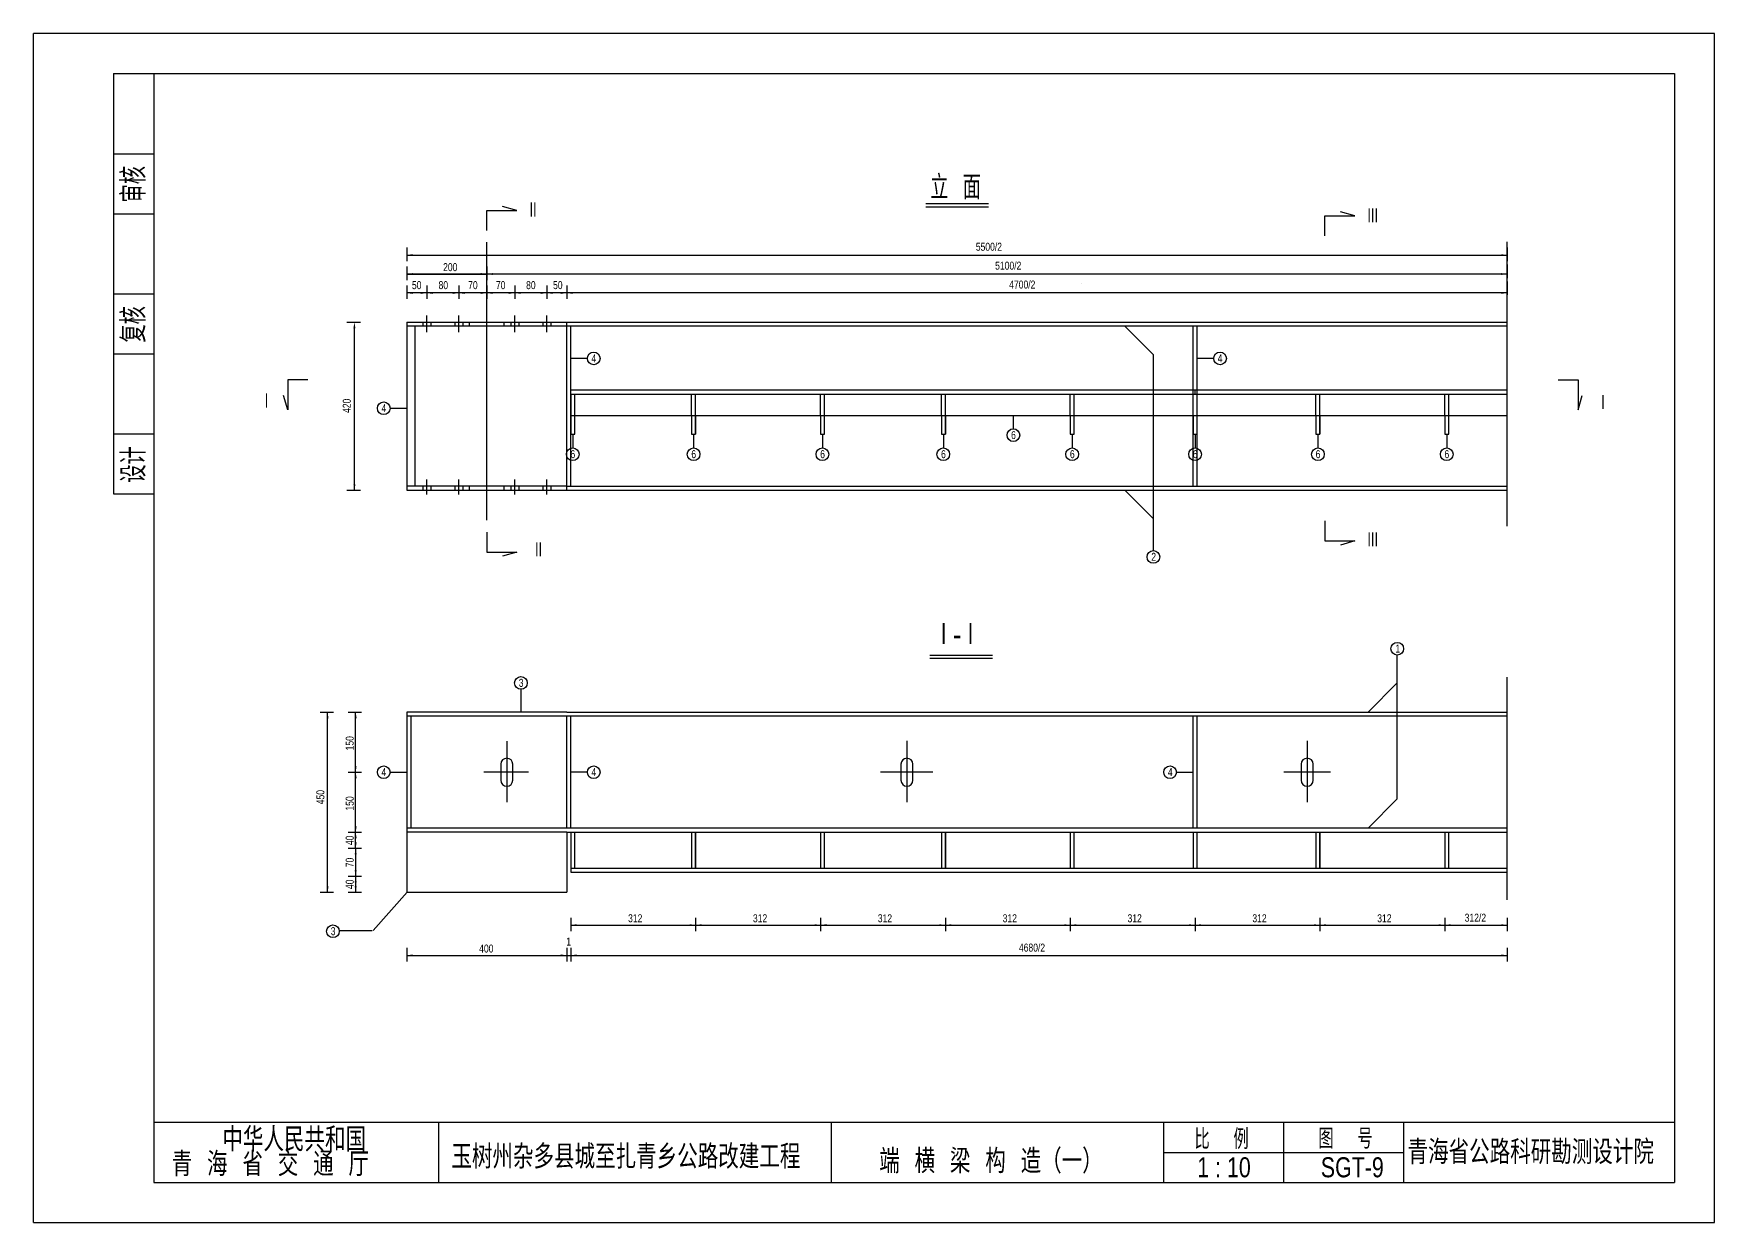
# Model space of a CAD drawing. Extents: x -1031 to 12639, y -595 to 6078.
# Drawn here: x -1031 to 3169, y -595 to 2375 of the extents above; entities that cross this region are included whole.
import ezdxf
from ezdxf.enums import TextEntityAlignment as Align

# ---------------------------------------------------------------- set-up
doc = ezdxf.new("R2010")
doc.units = 0
doc.header["$MEASUREMENT"] = 0
doc.layers.get('0').update_dxf_attribs({"linetype": 'CONTINUOUS'})
doc.layers.get('DEFPOINTS').update_dxf_attribs({"linetype": 'CONTINUOUS'})
doc.layers.add('LAYER2', color=2, linetype='CONTINUOUS')
doc.styles.add('GGX1', font='romanc.shx', dxfattribs={"width": 0.9, "bigfont": 'dk.shx'})
doc.styles.get("Standard").update_dxf_attribs({"font": 'txt.shx', "width": 0.8, "bigfont": 'dk.shx'})
doc.styles.add('STYLE1', font='stxt.shx', dxfattribs={"width": 0.8, "bigfont": 'dk.shx'})

msp = doc.modelspace()

# ---------------------------------------------------------------- linework, layer by layer
at = {"color": 2, "linetype": 'Continuous'}
for p, q in [((3168.529, 2375.47), (-1031.471, 2375.47)), ((-1031.471, -594.53), (-1031.471, 2375.47)), ((3168.529, -594.53), (3168.529, 2375.47)), ((-1031.471, -594.53), (3168.529, -594.53))]:
    msp.add_line(p, q, dxfattribs=at)
at = {"linetype": 'Continuous'}
for p, q in [((-831.471, 2275.47), (-831.471, 1225.47)), ((-831.471, 2275.47), (-731.471, 2275.47)), ((-731.471, 2275.47), (-731.471, 2275.47)), ((-831.471, 2075.47), (-731.471, 2075.47)), ((-731.471, 2075.47), (-731.471, 2075.47)), ((-831.471, 1925.47), (-731.471, 1925.47)), ((-731.471, 1925.47), (-731.471, 1925.47)), ((-831.471, 1725.47), (-731.471, 1725.47)), ((-731.471, 1725.47), (-731.471, 1725.47)), ((-831.471, 1575.47), (-731.471, 1575.47)), ((-731.471, 1575.47), (-731.471, 1575.47)), ((-831.471, 1375.47), (-731.471, 1375.47)), ((-731.471, 1375.47), (-731.471, 1375.47)), ((-831.471, 1225.47), (-731.471, 1225.47)), ((-831.471, 1225.47), (-831.471, 1225.47)), ((-731.471, 1225.47), (-731.471, 1225.47)), ((-731.471, -344.53), (3068.529, -344.53)), ((-18.745, -494.53), (-18.745, -344.53)), ((-18.745, -344.53), (-18.745, -344.53)), ((838.125, -344.53), (838.125, -344.53)), ((962.221, -494.53), (962.221, -344.53)), ((1792.392, -494.53), (1792.392, -344.53)), ((1792.392, -344.53), (1792.392, -344.53)), ((2092.392, -494.53), (2092.392, -344.53)), ((2092.392, -344.53), (2092.392, -344.53)), ((2392.392, -494.53), (2392.392, -344.53)), ((2392.392, -344.53), (2392.392, -344.53)), ((3068.529, -344.53), (3068.529, -344.53)), ((1792.392, -419.53), (2392.392, -419.53))]:
    msp.add_line(p, q, dxfattribs=at)
at = {"color": 6}
for p, q in [((-731.471, 2275.47), (3068.529, 2275.47)), ((-731.471, 2275.47), (-731.471, -494.53)), ((3068.529, 2275.47), (3068.529, -494.53)), ((-731.471, -494.53), (3068.529, -494.53))]:
    msp.add_line(p, q, dxfattribs=at)
at = {"color": 2}
for p, q in [((100.879, 1933.331), (175.879, 1933.331)), ((100.879, 1883.331), (100.879, 1933.331)), ((175.879, 1933.331), (140.447, 1943.871)), ((1198.266, 1942.778), (1354.618, 1942.778)), ((2195.046, 1920.099), (2270.046, 1920.099)), ((2195.046, 1870.099), (2195.046, 1920.099)), ((2270.046, 1920.099), (2234.614, 1930.639)), ((1587.313, 1752.081), (1587.313, 1752.081)), ((-99.121, 1654.484), (2650.879, 1654.484)), ((-99.121, 1654.484), (-99.121, 1234.484)), ((-99.121, 1644.484), (-99.121, 1234.484)), ((300.879, 1644.484), (-99.121, 1644.484)), ((300.879, 1644.484), (300.879, 1654.484)), ((2650.879, 1644.484), (300.879, 1644.484)), ((303.379, 1654.484), (1868.379, 1654.484)), ((303.379, 1654.484), (1868.379, 1654.484)), ((1766.459, 1574.017), (1695.564, 1644.484)), ((1868.379, 1654.484), (2650.879, 1654.484)), ((1868.379, 1654.484), (2650.879, 1654.484)), ((352.501, 1563.82), (310.879, 1563.82)), ((1766.459, 1574.017), (1766.459, 1083.86)), ((1917.501, 1563.82), (1875.879, 1563.82)), ((-396.403, 1435.652), (-406.943, 1471.083)), ((-346.403, 1510.652), (-396.403, 1510.652)), ((-396.403, 1510.652), (-396.403, 1435.652)), ((2650.879, 1484.484), (310.879, 1484.484)), ((310.879, 1474.484), (310.879, 1484.484)), ((310.879, 1474.484), (310.879, 1374.484)), ((1870.879, 1474.484), (1870.879, 1484.484)), ((2777.906, 1510.652), (2827.906, 1510.652)), ((2827.906, 1510.652), (2827.906, 1435.652)), ((2827.906, 1435.652), (2838.446, 1471.083)), ((-140.743, 1439.484), (-99.121, 1439.484)), ((310.879, 1421.484), (2650.879, 1421.484)), ((320.879, 1374.484), (320.879, 1421.484)), ((612.879, 1421.484), (612.879, 1374.484)), ((622.879, 1374.484), (622.879, 1421.484)), ((622.879, 1421.484), (622.879, 1374.484)), ((934.879, 1421.484), (934.879, 1374.484)), ((944.879, 1374.484), (944.879, 1421.484)), ((1236.879, 1421.484), (1236.879, 1374.484)), ((1246.879, 1421.484), (1246.879, 1374.484)), ((1246.879, 1374.484), (1246.879, 1421.484)), ((1416.782, 1388.522), (1416.782, 1421.484)), ((1558.879, 1421.484), (1558.879, 1374.484)), ((1568.879, 1374.484), (1568.879, 1421.484)), ((1865.879, 1421.484), (1865.879, 1374.484)), ((1875.879, 1374.484), (1875.879, 1421.484)), ((2172.879, 1421.484), (2172.879, 1374.484)), ((2182.879, 1421.484), (2182.879, 1374.484)), ((2182.879, 1374.484), (2182.879, 1421.484)), ((2494.879, 1421.484), (2494.879, 1374.484)), ((2504.879, 1374.484), (2504.879, 1421.484)), ((310.879, 1374.484), (320.879, 1374.484)), ((315.879, 1374.484), (315.879, 1340.845)), ((612.879, 1374.484), (622.879, 1374.484)), ((617.879, 1374.484), (617.879, 1340.845)), ((934.879, 1374.484), (944.879, 1374.484)), ((939.879, 1374.484), (939.879, 1340.845)), ((1236.879, 1374.484), (1246.879, 1374.484)), ((1241.879, 1374.484), (1241.879, 1340.845)), ((1558.879, 1374.484), (1568.879, 1374.484)), ((1563.879, 1374.484), (1563.879, 1340.845)), ((1865.879, 1374.484), (1875.879, 1374.484)), ((1870.879, 1374.484), (1870.879, 1340.845)), ((2172.879, 1374.484), (2182.879, 1374.484)), ((2177.879, 1374.484), (2177.879, 1340.845)), ((2494.879, 1374.484), (2504.879, 1374.484)), ((2499.879, 1374.484), (2499.879, 1340.845)), ((300.879, 1244.484), (-99.121, 1244.484)), ((-99.121, 1234.484), (2650.879, 1234.484)), ((300.879, 1244.484), (2650.879, 1244.484)), ((300.879, 1234.484), (300.879, 1244.484)), ((1766.459, 1164.017), (1695.564, 1234.484)), ((2195.046, 1157.884), (2195.046, 1107.884)), ((100.879, 1130.204), (100.879, 1080.204)), ((2195.046, 1107.884), (2270.046, 1107.884)), ((2270.046, 1107.884), (2234.614, 1097.344)), ((100.879, 1080.204), (175.879, 1080.204)), ((175.879, 1080.204), (140.447, 1069.664)), ((1208.422, 814.763), (1364.773, 814.763)), ((2375.711, 463.44), (2375.711, 822.79)), ((186.241, 737.264), (186.241, 680.189)), ((2375.711, 753.44), (2303.07, 680.189)), ((-226.73, 380.189), (-226.73, 680.189)), ((-99.121, 680.189), (-99.121, 230.189)), ((300.879, 680.189), (-99.121, 680.189)), ((300.879, 680.189), (2650.879, 680.189)), ((310.879, 680.189), (320.879, 680.189)), ((612.879, 680.189), (622.879, 680.189)), ((934.879, 680.189), (944.879, 680.189)), ((1236.879, 680.189), (1246.879, 680.189)), ((1558.879, 680.189), (1568.879, 680.189)), ((1860.879, 680.189), (1870.879, 680.189)), ((1870.879, 680.189), (1880.879, 680.189)), ((2172.879, 680.189), (2182.879, 680.189)), ((2494.879, 680.189), (2504.879, 680.189)), ((2650.879, 670.189), (-99.121, 670.189)), ((-89.121, 670.189), (-89.121, 390.189)), ((300.879, 390.189), (300.879, 670.189)), ((310.879, 390.189), (310.879, 670.189)), ((1865.879, 390.189), (1865.879, 670.189)), ((1875.879, 390.189), (1875.879, 670.189)), ((135.879, 550.189), (135.879, 510.189)), ((165.879, 510.189), (165.879, 550.189)), ((1135.879, 550.189), (1135.879, 510.189)), ((1165.879, 510.189), (1165.879, 550.189)), ((2135.879, 550.189), (2135.879, 510.189)), ((2165.879, 510.189), (2165.879, 550.189)), ((-140.743, 530.189), (-99.121, 530.189)), ((352.501, 530.189), (310.879, 530.189)), ((1824.257, 530.189), (1865.879, 530.189)), ((2375.711, 463.44), (2303.07, 390.189)), ((-226.73, 340.189), (-226.73, 380.189)), ((2650.879, 390.189), (-99.121, 390.189)), ((300.879, 380.189), (-99.121, 380.189)), ((-99.121, 380.189), (-99.121, 380.189)), ((300.879, 380.189), (2650.879, 380.189)), ((300.879, 380.189), (300.879, 230.189)), ((-226.73, 340.189), (-226.73, 270.189)), ((-226.73, 270.189), (-226.73, 230.189)), ((310.879, 280.189), (2650.879, 280.189)), ((-182.598, 134.857), (-98.254, 230.189)), ((-99.121, 230.189), (300.879, 230.189)), ((-267.898, 134.857), (-185.144, 134.857)), ((310.879, 72.395), (2650.879, 72.395))]:
    msp.add_line(p, q, dxfattribs=at)
for p, q in [((1198.266, 1950.923), (1354.618, 1950.923)), ((1208.422, 822.908), (1364.773, 822.908))]:
    msp.add_line(p, q)
at = {"color": 3}
for p, q in [((100.879, 1160.269), (100.879, 1854.444)), ((2650.879, 1144.502), (2650.879, 1855.194)), ((-49.121, 1629.67), (-49.121, 1671.519)), ((30.879, 1629.67), (30.879, 1671.519)), ((170.879, 1629.25), (170.879, 1671.519)), ((250.879, 1629.25), (250.879, 1671.519)), ((-49.121, 1223.898), (-49.121, 1261.441)), ((30.879, 1223.898), (30.879, 1261.441)), ((170.879, 1223.898), (170.879, 1261.441)), ((250.879, 1223.898), (250.879, 1261.441)), ((2650.879, 211.374), (2650.879, 767.587)), ((150.879, 607.965), (150.879, 455.189)), ((1150.879, 608.887), (1150.879, 455.189)), ((2150.879, 608.887), (2150.879, 455.189)), ((204.891, 530.189), (93.414, 530.189)), ((1215.912, 530.189), (1084.726, 530.189)), ((2209.298, 530.189), (2092.675, 530.189))]:
    msp.add_line(p, q, dxfattribs=at)
at = {"color": 2, "linetype": 'ByBlock'}
for p, q in [((-99.155, 1840.77), (-99.155, 1807.059)), ((-99.155, 1822.059), (2650.879, 1822.059)), ((2650.879, 1840.77), (2650.879, 1807.059)), ((2650.879, 1840.77), (2650.879, 1807.059)), ((-99.155, 1793.545), (-99.155, 1759.835)), ((2650.879, 1774.835), (-99.155, 1774.835)), ((-99.155, 1774.835), (100.879, 1774.835)), ((100.879, 1793.545), (100.879, 1759.835)), ((100.879, 1793.545), (100.879, 1759.835)), ((2650.879, 1798.545), (2650.879, 1764.835)), ((2650.879, 1798.545), (2650.879, 1764.835)), ((-99.155, 1746.321), (-99.155, 1712.61)), ((2650.879, 1727.61), (-99.155, 1727.61)), ((-49.121, 1746.321), (-49.121, 1712.61)), ((30.879, 1746.321), (30.879, 1712.61)), ((100.879, 1746.321), (100.879, 1712.61)), ((100.879, 1746.321), (100.879, 1712.61)), ((170.879, 1746.321), (170.879, 1712.61)), ((250.879, 1746.321), (250.879, 1712.61)), ((300.913, 1746.321), (300.913, 1712.61)), ((2650.879, 1756.321), (2650.879, 1722.61)), ((2650.879, 1756.321), (2650.879, 1722.61)), ((-248.522, 1654.484), (-214.811, 1654.484)), ((-248.522, 1654.484), (-214.811, 1654.484)), ((-229.811, 1234.484), (-229.811, 1639.484)), ((-248.522, 1234.484), (-214.811, 1234.484)), ((-248.522, 1234.484), (-214.811, 1234.484)), ((-315.695, 680.189), (-281.984, 680.189)), ((-315.695, 680.189), (-281.984, 680.189)), ((-296.984, 230.189), (-296.984, 680.189)), ((-245.441, 680.189), (-211.73, 680.189)), ((-245.441, 680.189), (-211.73, 680.189)), ((-245.441, 530.189), (-211.73, 530.189)), ((-245.441, 530.189), (-211.73, 530.189)), ((-245.441, 530.189), (-211.73, 530.189)), ((-245.441, 530.189), (-211.73, 530.189)), ((-245.441, 380.189), (-211.73, 380.189)), ((-245.441, 380.189), (-211.73, 380.189)), ((-245.441, 380.189), (-211.73, 380.189)), ((-245.441, 380.189), (-211.73, 380.189)), ((-245.441, 340.189), (-211.73, 340.189)), ((-245.441, 340.189), (-211.73, 340.189)), ((-245.441, 270.189), (-211.73, 270.189)), ((-245.441, 270.189), (-211.73, 270.189)), ((-315.695, 230.189), (-281.984, 230.189)), ((-315.695, 230.189), (-281.984, 230.189)), ((-245.441, 230.189), (-211.73, 230.189)), ((-245.441, 230.189), (-211.73, 230.189)), ((310.879, 166.749), (310.879, 133.038)), ((310.879, 166.749), (310.879, 133.038)), ((310.879, 166.749), (310.879, 133.038)), ((310.879, 148.038), (622.879, 148.038)), ((622.879, 166.749), (622.879, 133.038)), ((622.879, 166.749), (622.879, 133.038)), ((622.879, 166.749), (622.879, 133.038)), ((622.879, 148.038), (934.879, 148.038)), ((934.879, 166.749), (934.879, 133.038)), ((934.879, 166.749), (934.879, 133.038)), ((934.879, 166.749), (934.879, 133.038)), ((934.879, 148.038), (1246.879, 148.038)), ((1246.879, 166.749), (1246.879, 133.038)), ((1246.879, 166.749), (1246.879, 133.038)), ((1246.879, 166.749), (1246.879, 133.038)), ((1246.879, 148.038), (1558.879, 148.038)), ((1558.879, 166.749), (1558.879, 133.038)), ((1558.879, 166.749), (1558.879, 133.038)), ((1558.879, 166.749), (1558.879, 133.038)), ((1558.879, 148.038), (1870.879, 148.038)), ((1870.879, 166.749), (1870.879, 133.038)), ((1870.879, 166.749), (1870.879, 133.038)), ((1870.879, 166.749), (1870.879, 133.038)), ((1870.879, 148.038), (2182.879, 148.038)), ((2182.879, 166.749), (2182.879, 133.038)), ((2182.879, 166.749), (2182.879, 133.038)), ((2182.879, 166.749), (2182.879, 133.038)), ((2182.879, 148.038), (2494.879, 148.038)), ((2494.879, 166.749), (2494.879, 133.038)), ((2494.879, 166.749), (2494.879, 133.038)), ((2494.879, 166.749), (2494.879, 133.038)), ((2494.879, 148.038), (2650.879, 148.038)), ((2650.879, 166.749), (2650.879, 133.038)), ((2650.879, 166.749), (2650.879, 133.038)), ((-99.121, 91.106), (-99.121, 57.395)), ((300.879, 91.106), (300.879, 57.395)), ((310.879, 91.106), (310.879, 57.395)), ((2650.879, 91.106), (2650.879, 57.395)), ((2650.879, 91.106), (2650.879, 57.395)), ((-99.121, 72.395), (310.879, 72.395))]:
    msp.add_line(p, q, dxfattribs=at)
at = {"color": 1}
for p, q in [((-79.121, 1644.484), (-79.121, 1244.484)), ((-59.121, 1654.484), (-59.121, 1644.484)), ((-39.121, 1654.484), (-39.121, 1644.484)), ((20.879, 1654.484), (20.879, 1644.484)), ((40.879, 1654.484), (40.879, 1644.484)), ((57.379, 1644.484), (57.379, 1654.484)), ((144.379, 1644.484), (144.379, 1654.484)), ((160.879, 1654.484), (160.879, 1644.484)), ((180.879, 1654.484), (180.879, 1644.484)), ((240.879, 1654.484), (240.879, 1644.484)), ((260.879, 1654.484), (260.879, 1644.484)), ((300.879, 1244.484), (300.879, 1644.484)), ((310.879, 1244.484), (310.879, 1644.484)), ((1865.879, 1244.484), (1865.879, 1644.484)), ((1875.879, 1244.484), (1875.879, 1644.484)), ((310.879, 1474.484), (2650.879, 1474.484)), ((320.879, 1421.484), (320.879, 1474.484)), ((612.879, 1421.484), (612.879, 1474.484)), ((622.879, 1421.484), (622.879, 1474.484)), ((934.879, 1421.484), (934.879, 1474.484)), ((944.879, 1421.484), (944.879, 1474.484)), ((1236.879, 1421.484), (1236.879, 1474.484)), ((1246.879, 1421.484), (1246.879, 1474.484)), ((1558.879, 1421.484), (1558.879, 1474.484)), ((1568.879, 1421.484), (1568.879, 1474.484)), ((2172.879, 1421.484), (2172.879, 1474.484)), ((2182.879, 1421.484), (2182.879, 1474.484)), ((2494.879, 1421.484), (2494.879, 1474.484)), ((2504.879, 1421.484), (2504.879, 1474.484)), ((-59.121, 1244.484), (-59.121, 1234.484)), ((-39.121, 1244.484), (-39.121, 1234.484)), ((20.879, 1244.484), (20.879, 1234.484)), ((40.879, 1244.484), (40.879, 1234.484)), ((57.379, 1234.484), (57.379, 1244.484)), ((144.379, 1234.484), (144.379, 1244.484)), ((160.879, 1244.484), (160.879, 1234.484)), ((180.879, 1244.484), (180.879, 1234.484)), ((240.879, 1244.484), (240.879, 1234.484)), ((260.879, 1244.484), (260.879, 1234.484)), ((310.879, 380.189), (310.879, 280.189)), ((310.879, 380.189), (310.879, 280.189)), ((320.879, 290.189), (320.879, 380.189)), ((612.879, 380.189), (612.879, 290.189)), ((622.879, 290.189), (622.879, 380.189)), ((622.879, 380.189), (622.879, 290.189)), ((934.879, 380.189), (934.879, 290.189)), ((944.879, 290.189), (944.879, 380.189)), ((1236.879, 380.189), (1236.879, 290.189)), ((1246.879, 380.189), (1246.879, 290.189)), ((1246.879, 290.189), (1246.879, 380.189)), ((1558.879, 380.189), (1558.879, 290.189)), ((1568.879, 290.189), (1568.879, 380.189)), ((1865.879, 380.189), (1865.879, 290.189)), ((1875.879, 290.189), (1875.879, 380.189)), ((2172.879, 380.189), (2172.879, 290.189)), ((2182.879, 380.189), (2182.879, 290.189)), ((2182.879, 290.189), (2182.879, 380.189)), ((2494.879, 380.189), (2494.879, 290.189)), ((2504.879, 290.189), (2504.879, 380.189)), ((310.879, 290.189), (2650.879, 290.189))]:
    msp.add_line(p, q, dxfattribs=at)
at = {"color": 2}
for centre in [(368.341, 1563.87), (1933.341, 1563.87), (-156.583, 1439.534), (1416.782, 1372.244), (315.713, 1324.488), (617.713, 1324.488), (939.713, 1324.488), (1241.713, 1324.488), (1563.713, 1324.488), (1870.713, 1324.488), (2177.713, 1324.488), (2499.713, 1324.488), (1766.816, 1068.024), (2376.069, 838.626), (186.241, 753.104), (-156.583, 530.239), (368.341, 530.239), (1808.417, 530.239), (-283.592, 132.712)]:
    msp.add_circle(centre, 15.84, dxfattribs=at)
for centre, start, end in [((150.879, 550.189), 0, 180), ((1150.879, 550.189), 0, 180), ((2150.879, 550.189), 0, 180), ((150.879, 510.189), 180, 0), ((1150.879, 510.189), 180, 0), ((2150.879, 510.189), 180, 0)]:
    msp.add_arc(centre, 15, start, end, dxfattribs=at)
at = {"color": 2, "linetype": 'ByBlock'}
for points in [[(-84.155, 1824.559), (-84.155, 1819.559), (-99.155, 1822.059)], [(2635.879, 1824.559), (2635.879, 1819.559), (2650.879, 1822.059)], [(-84.155, 1777.335), (-84.155, 1772.335), (-99.155, 1774.835)], [(85.879, 1777.335), (85.879, 1772.335), (100.879, 1774.835)], [(115.879, 1777.335), (115.879, 1772.335), (100.879, 1774.835)], [(2635.879, 1777.335), (2635.879, 1772.335), (2650.879, 1774.835)], [(-84.155, 1730.11), (-84.155, 1725.11), (-99.155, 1727.61)], [(-64.155, 1730.11), (-64.155, 1725.11), (-49.155, 1727.61)], [(-34.121, 1730.11), (-34.121, 1725.11), (-49.121, 1727.61)], [(15.879, 1730.11), (15.879, 1725.11), (30.879, 1727.61)], [(45.879, 1730.11), (45.879, 1725.11), (30.879, 1727.61)], [(85.879, 1730.11), (85.879, 1725.11), (100.879, 1727.61)], [(115.879, 1730.11), (115.879, 1725.11), (100.879, 1727.61)], [(155.879, 1730.11), (155.879, 1725.11), (170.879, 1727.61)], [(185.879, 1730.11), (185.879, 1725.11), (170.879, 1727.61)], [(235.879, 1730.11), (235.879, 1725.11), (250.879, 1727.61)], [(265.913, 1730.11), (265.913, 1725.11), (250.913, 1727.61)], [(285.913, 1730.11), (285.913, 1725.11), (300.913, 1727.61)], [(315.946, 1730.11), (315.946, 1725.11), (300.946, 1727.61)], [(2635.879, 1730.11), (2635.879, 1725.11), (2650.879, 1727.61)], [(-232.311, 1639.484), (-227.311, 1639.484), (-229.811, 1654.484)], [(-232.311, 1249.484), (-227.311, 1249.484), (-229.811, 1234.484)], [(-299.484, 665.189), (-294.484, 665.189), (-296.984, 680.189)], [(-229.23, 665.189), (-224.23, 665.189), (-226.73, 680.189)], [(-229.23, 545.189), (-224.23, 545.189), (-226.73, 530.189)], [(-229.23, 515.189), (-224.23, 515.189), (-226.73, 530.189)], [(-229.23, 395.189), (-224.23, 395.189), (-226.73, 380.189)], [(-229.23, 365.189), (-224.23, 365.189), (-226.73, 380.189)], [(-229.23, 355.189), (-224.23, 355.189), (-226.73, 340.189)], [(-229.23, 325.189), (-224.23, 325.189), (-226.73, 340.189)], [(-229.23, 285.189), (-224.23, 285.189), (-226.73, 270.189)], [(-229.23, 255.189), (-224.23, 255.189), (-226.73, 270.189)], [(-299.484, 245.189), (-294.484, 245.189), (-296.984, 230.189)], [(-229.23, 245.189), (-224.23, 245.189), (-226.73, 230.189)], [(325.879, 150.538), (325.879, 145.538), (310.879, 148.038)], [(607.879, 150.538), (607.879, 145.538), (622.879, 148.038)], [(637.879, 150.538), (637.879, 145.538), (622.879, 148.038)], [(919.879, 150.538), (919.879, 145.538), (934.879, 148.038)], [(949.879, 150.538), (949.879, 145.538), (934.879, 148.038)], [(1231.879, 150.538), (1231.879, 145.538), (1246.879, 148.038)], [(1261.879, 150.538), (1261.879, 145.538), (1246.879, 148.038)], [(1543.879, 150.538), (1543.879, 145.538), (1558.879, 148.038)], [(1573.879, 150.538), (1573.879, 145.538), (1558.879, 148.038)], [(1855.879, 150.538), (1855.879, 145.538), (1870.879, 148.038)], [(1885.879, 150.538), (1885.879, 145.538), (1870.879, 148.038)], [(2167.879, 150.538), (2167.879, 145.538), (2182.879, 148.038)], [(2197.879, 150.538), (2197.879, 145.538), (2182.879, 148.038)], [(2479.879, 150.538), (2479.879, 145.538), (2494.879, 148.038)], [(2509.879, 150.538), (2509.879, 145.538), (2494.879, 148.038)], [(2635.879, 150.538), (2635.879, 145.538), (2650.879, 148.038)], [(-84.121, 74.895), (-84.121, 69.895), (-99.121, 72.395)], [(285.879, 74.895), (285.879, 69.895), (300.879, 72.395)], [(325.879, 74.895), (325.879, 69.895), (310.879, 72.395)], [(2635.879, 74.895), (2635.879, 69.895), (2650.879, 72.395)]]:
    msp.add_solid(points, dxfattribs=at)
at = {"layer": 'DEFPOINTS', "color": 0, "linetype": 'ByBlock'}
for p in [(2650.879, 1822.059), (2650.879, 1822.059), (100.879, 1774.835), (100.879, 1774.835), (2650.879, 1774.835), (2650.879, 1774.835), (252.095, 1727.61), (302.129, 1727.61), (2650.879, 1727.61), (2650.879, 1727.61), (-229.811, 1654.484), (-229.811, 1234.484), (-229.811, 1234.484), (-296.984, 680.189), (-226.73, 680.189), (-226.73, 680.189), (-226.73, 530.189), (-226.73, 530.189), (-226.73, 530.189), (-226.73, 530.189), (-226.73, 380.189), (-226.73, 380.189), (-226.73, 380.189), (-226.73, 380.189), (-226.73, 340.189), (-226.73, 340.189), (-226.73, 270.189), (-226.73, 270.189), (300.879, 280.189), (-296.984, 230.189), (-296.984, 230.189), (-226.73, 230.189), (-226.73, 230.189), (310.879, 148.038), (310.879, 148.038), (622.879, 148.038), (622.879, 148.038), (934.879, 148.038), (934.879, 148.038), (1246.879, 148.038), (1246.879, 148.038), (1558.879, 148.038), (1558.879, 148.038), (1870.879, 148.038), (1870.879, 148.038), (2182.879, 148.038), (2182.879, 148.038), (2494.879, 148.038), (2494.879, 148.038), (2650.879, 148.038), (2650.879, 148.038), (2650.879, 72.395), (2650.879, 72.395)]:
    msp.add_point(p, dxfattribs=at)

# ---------------------------------------------------------------- texts
at = {"color": 2, "linetype": 'ByBlock', "style": 'STYLE1', "width": 0.8}
for s, p in [('审核', (-751.471, 1953.611)), ('复核', (-751.471, 1603.611)), ('设计', (-751.471, 1253.611))]:
    msp.add_text(s, height=60, rotation=90, dxfattribs=at).set_placement(p)
at = {"color": 2, "style": 'STYLE1', "width": 0.8}
for s, height, p in [('立  面', 60, (1208.945, 1961.63)), ('5500/2', 20, (1322.956, 1832.999)), ('5100/2', 20, (1371.239, 1785.774)), ('200', 20, (-8.223, 1782.052)), ('50', 20, (-86.145, 1737.121)), ('80', 20, (-19.544, 1737.121)), ('70', 20, (54.342, 1737.121)), ('70', 20, (123.726, 1737.121)), ('80', 20, (199.172, 1737.121)), ('50', 20, (266.582, 1737.121)), ('4700/2', 20, (1406.36, 1738.55)), ('4', 20, (362.299, 1554.166)), ('4', 20, (1927.299, 1554.166)), ('4', 20, (-162.215, 1429.829)), ('6', 20, (1411.15, 1362.539)), ('6', 20, (310.082, 1314.784)), ('6', 20, (612.082, 1314.784)), ('6', 20, (934.082, 1314.784)), ('6', 20, (1236.082, 1314.784)), ('6', 20, (1558.082, 1314.784)), ('6', 20, (1865.082, 1314.784)), ('6', 20, (2172.082, 1314.784)), ('6', 20, (2494.082, 1314.784)), ('2', 20, (1761.47, 1058.32)), ('1', 20, (2371.58, 828.922)), ('3', 20, (180.895, 743.399)), ('4', 20, (-162.215, 520.535)), ('4', 20, (362.299, 520.535)), ('4', 20, (1802.785, 520.535)), ('312', 20, (454.048, 155.256)), ('312', 20, (766.048, 155.256)), ('312', 20, (1078.048, 155.256)), ('312', 20, (1390.048, 155.256)), ('312', 20, (1702.048, 155.256)), ('312', 20, (2014.048, 155.256)), ('312', 20, (2326.048, 155.256)), ('312/2', 20, (2544.543, 156.685)), ('3', 20, (-288.938, 123.007)), ('400', 20, (81.95, 79.613)), ('1', 20, (299.646, 97.189)), ('4680/2', 20, (1430.646, 81.971))]:
    msp.add_text(s, height=height, dxfattribs=at).set_placement(p)
for s, p in [('420', (-239.014, 1427.668)), ('150', (-231.609, 584.661)), ('450', (-304.92, 450.089)), ('150', (-231.609, 434.273)), ('40', (-231.609, 347.999)), ('70', (-231.609, 292.738)), ('40', (-231.609, 238.276))]:
    msp.add_text(s, height=20, rotation=90, dxfattribs=at).set_placement(p)
at = {"color": 2, "linetype": 'ByBlock'}
for s, height, style, width, p in [('Ⅰ-Ⅰ', 60, 'STYLE1', 0.8, (1219.756, 844.822)), ('中华人民共和国', 60, 'GGX1', 0.9, (-559.844, -417.48)), ('比    例', 50, 'STYLE1', 0.8, (1869.407, -411.53)), ('图    号', 50, 'STYLE1', 0.8, (2179.088, -410.248)), (' 青 海 省 交 通 厅', 60, 'GGX1', 0.9, (-723.452, -479.005)), ('玉树州杂多县城至扎青乡公路改建工程', 60, 'GGX1', 0.9, (12.463, -460.373)), ('青海省公路科研勘测设计院', 60, 'GGX1', 0.9, (2401.811, -448.954)), ('1 : 10', 50, 'STYLE1', 0.8, (1876.18, -481.891)), ('SGT-9', 50, 'STYLE1', 0.8, (2184.966, -481.891))]:
    msp.add_text(s, height=height, dxfattribs=dict(at, style=style, width=width)).set_placement(p)
at = {"color": 2, "linetype": 'ByBlock', "style": 'GGX1', "width": 0.9}
msp.add_text('端 横 梁 构 造（一）', height=60, dxfattribs=at).set_placement((1360.793, -441.642), align=Align.MIDDLE_CENTER)
at = {"layer": 'LAYER2', "color": 2, "width": 0.8}
for s, p in [('Ⅱ', (201.387, 1914.609)), ('Ⅲ', (2299.535, 1899.749)), ('Ⅰ', (-464.617, 1437.452)), ('Ⅰ', (2874.998, 1433.407)), ('Ⅱ', (215.214, 1065.56)), ('Ⅲ', (2299.535, 1090.533))]:
    msp.add_text(s, height=40, dxfattribs=at).set_placement(p)

doc.saveas('drawing.dxf')
